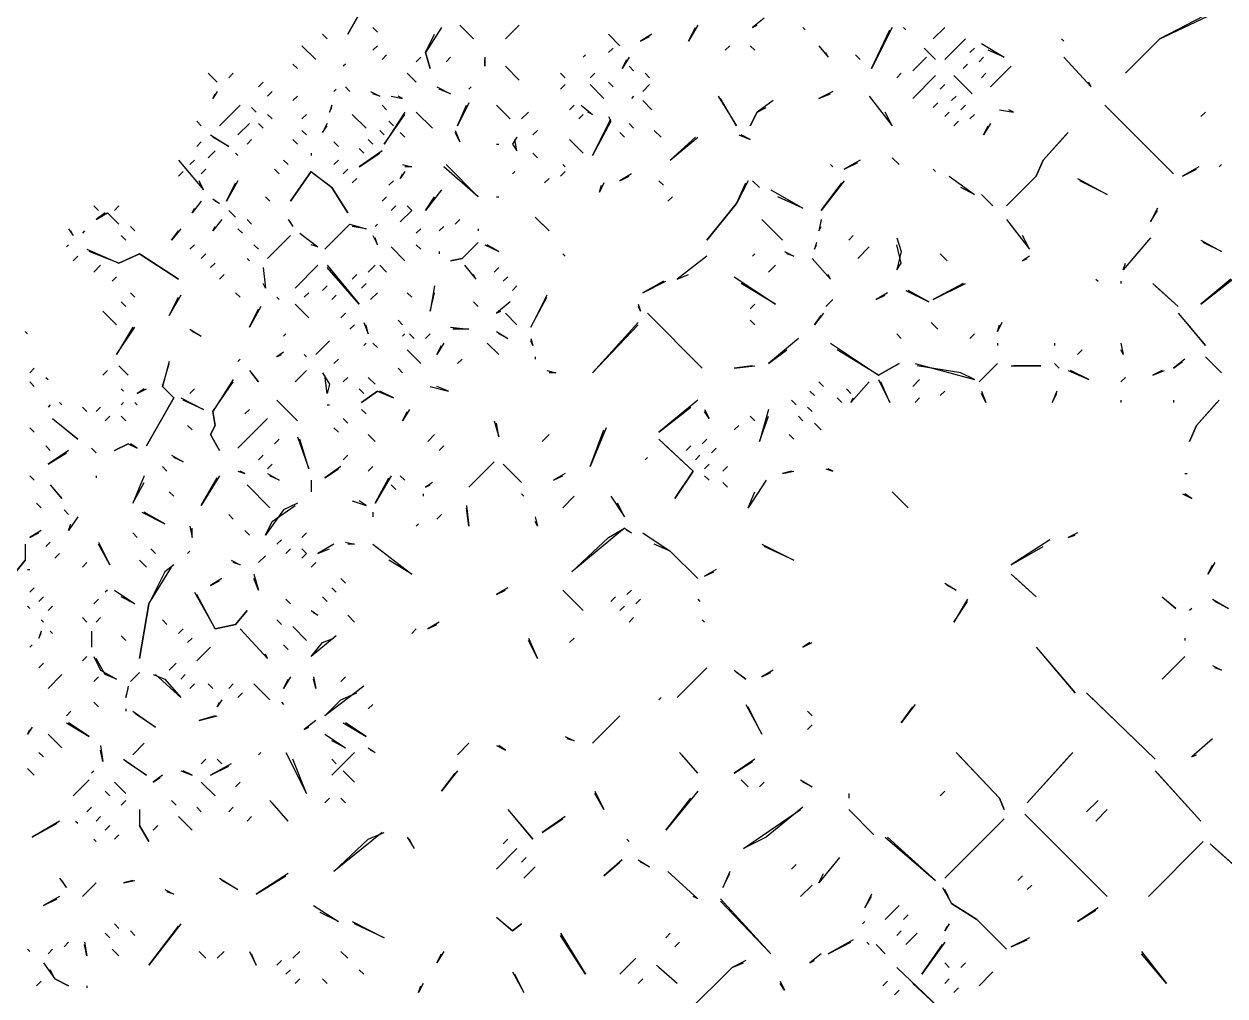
# Model space of a CAD drawing. Extents: x 1 to 2775, y -31 to 2075.
# Drawn here: x 1904.8 to 1992.2, y 757.8 to 828.6 of the extents above; entities that cross this region are included whole.
import ezdxf

# ---------------------------------------------------------------- set-up
doc = ezdxf.new("R2010")
doc.units = 0
doc.layers.add('LINEWORK', color=4, linetype='CONTINUOUS')

msp = doc.modelspace()

# ---------------------------------------------------------------- linework, layer by layer
at = {"layer": 'LINEWORK'}
for points in [[(1929.8333, 831.6667), (1929.8333, 830.5), (1928.3333, 827.8333), (1929.8333, 830.5)], [(1991.3333, 829.5), (1987.5, 827.5), (1985, 825), (1987.5, 827.5), (1991, 829.1667)], [(1958.6667, 829), (1957.8333, 828.3333), (1958.1667, 828.5)], [(1926.5, 827.8333), (1926.8333, 827.5)], [(1930.1667, 828.3333), (1930.5, 828)], [(1935.1667, 828.3333), (1934, 826.5), (1934.3333, 825.3333), (1934, 826.5), (1934.6667, 827.8333)], [(1936.5, 828.5), (1937.5, 827.5)], [(1940.8333, 828.5), (1939.8333, 827.5)], [(1947.3333, 827.8333), (1948.1667, 827)], [(1950.5, 827.8333), (1949.6667, 827.3333), (1950.3333, 827.6667)], [(1953.8333, 828.5), (1953.1667, 827.3333), (1953.6667, 828.3333)], [(1961.5, 828.3333), (1961.6667, 828.1667)], [(1968, 828.3333), (1966.5, 825.3333), (1967.8333, 828.1667)], [(1968.8333, 828.3333), (1969, 828.1667)], [(1971.8333, 828.3333), (1971, 827.5)], [(1925, 827), (1926, 826)], [(1930.5, 827), (1930.1667, 826.6667)], [(1956.1667, 827), (1955.8333, 826.6667)], [(1957.6667, 827), (1958, 826.6667)], [(1962.6667, 827), (1963.3333, 826.1667), (1963.1667, 826.5)], [(1973.3333, 827.5), (1971.8333, 826)], [(1974.5, 827.1667), (1976.1667, 826.1667), (1975, 826.6667)], [(1980.3333, 827.5), (1980.5, 827.3333)], [(1931.1667, 826.3333), (1930.8333, 826)], [(1933.6667, 826.1667), (1933.3333, 825.8333)], [(1935.8333, 826.1667), (1935.5, 825.8333)], [(1938.3333, 826.1667), (1938.3333, 825.5), (1938.3333, 826)], [(1945.6667, 826.3333), (1945.5, 826.1667)], [(1947.6667, 826.8333), (1947.3333, 826.5)], [(1948.8333, 826.1667), (1948.3333, 825.3333), (1948.6667, 826)], [(1965.3333, 826.3333), (1965.6667, 826)], [(1970.5, 826.1667), (1969.5, 825.1667)], [(1970.3333, 826.8333), (1971.1667, 826)], [(1974, 826.8333), (1973.6667, 826.5)], [(1974.6667, 826.1667), (1974.3333, 825.8333)], [(1980.5, 826.1667), (1982.5, 824), (1982.3333, 824.3333)], [(1924.3333, 825.6667), (1924.6667, 825.3333)], [(1928.1667, 825.6667), (1928, 825.5)], [(1939.8333, 825.5), (1940.8333, 824.5)], [(1948.8333, 825.5), (1949.1667, 825.1667)], [(1973.5, 825.6667), (1973.1667, 825.3333)], [(1976.6667, 825.5), (1975.1667, 824)], [(1918.1667, 825), (1918.8333, 824.3333)], [(1920, 825), (1919.6667, 824.6667)], [(1922.1667, 824.3333), (1921.8333, 824)], [(1932.6667, 825), (1933.3333, 824.3333)], [(1943.8333, 825), (1944.1667, 824.6667)], [(1946.3333, 825), (1946, 824.6667)], [(1947.3333, 824.3333), (1947.6667, 824)], [(1950, 825), (1950.3333, 824.6667)], [(1968.6667, 825), (1968.3333, 824.6667)], [(1971.1667, 824.8333), (1969.5, 823.1667)], [(1972.5, 824.8333), (1973.8333, 823.5)], [(1974.8333, 825), (1974.5, 824.6667)], [(1918.8333, 823.6667), (1918.5, 823.1667), (1918.6667, 823.5)], [(1922.8333, 823.6667), (1922.5, 823.3333)], [(1927.5, 823.8333), (1927.3333, 823.6667)], [(1928.1667, 824), (1928.5, 823.6667)], [(1930, 823.6667), (1930.6667, 823.3333), (1930.1667, 823.5)], [(1934.8333, 824), (1935.8333, 823.5), (1935, 823.8333)], [(1937.3333, 824), (1937.1667, 823.8333)], [(1944.1667, 824.1667), (1943.8333, 823.8333)], [(1946, 824.1667), (1947, 823.1667)], [(1950.3333, 824.1667), (1949.8333, 823.6667)], [(1963.6667, 823.6667), (1962.6667, 823.1667), (1963.5, 823.5)], [(1971.8333, 824.1667), (1971.5, 823.8333)], [(1920.5, 822.6667), (1919, 821.1667)], [(1921.3333, 822.5), (1921.6667, 822.1667)], [(1924.6667, 823.3333), (1924.3333, 823)], [(1927.1667, 822.6667), (1927, 822.1667), (1927.1667, 822.5)], [(1930.8333, 822.6667), (1931.1667, 822.3333)], [(1931.5, 823.3333), (1932.3333, 823.1667), (1932, 823.3333)], [(1937.1667, 822.8333), (1936.3333, 821.1667), (1937, 822.6667)], [(1939.1667, 822.6667), (1940.1667, 821.6667)], [(1944.8333, 822.6667), (1944.5, 822.3333)], [(1945.3333, 822.6667), (1946.1667, 822), (1945.8333, 822.1667)], [(1949.1667, 823.3333), (1949, 823.1667)], [(1949.8333, 823), (1950.5, 822.3333)], [(1955.3333, 823.3333), (1956.6667, 821.1667), (1955.5, 823.1667)], [(1959.3333, 823), (1958.1667, 822.1667), (1957.6667, 821.1667), (1958.1667, 822.1667), (1958.8333, 822.5)], [(1966.3333, 823.3333), (1968, 821.1667), (1967.5, 822.1667)], [(1971.3333, 822.8333), (1971, 822.5)], [(1972.6667, 823.3333), (1972.3333, 823)], [(1973.3333, 822.6667), (1973, 822.3333)], [(1983.5, 822.6667), (1988.5, 817.6667)], [(1922.5, 822), (1922.8333, 821.6667)], [(1925.3333, 822), (1925, 821.6667)], [(1928.6667, 822), (1929.6667, 821)], [(1932.5, 822.1667), (1931, 819.8333), (1932.5, 822)], [(1933.3333, 822.1667), (1934.5, 821)], [(1941.5, 822.1667), (1941, 821.6667)], [(1945.5, 822), (1945.1667, 821.6667)], [(1947.3333, 821.8333), (1947.5, 821.5), (1946.1667, 819), (1947.5, 821.6667)], [(1972.1667, 822.1667), (1971.8333, 821.8333)], [(1974, 822), (1973.6667, 821.6667)], [(1975.8333, 822.3333), (1976.8333, 822.1667), (1976.5, 822.3333)], [(1990.8333, 822.1667), (1990.5, 821.8333)], [(1917.3333, 821.5), (1917.6667, 821.1667)], [(1921.1667, 821.3333), (1920.3333, 820.5)], [(1921.8333, 821.3333), (1922.1667, 821)], [(1925, 820.8333), (1925.3333, 820.5)], [(1926.8333, 821.3333), (1926.5, 820.6667), (1926.8333, 821.1667)], [(1930.6667, 820.8333), (1931, 820.5)], [(1931.3333, 821.5), (1931.6667, 821.1667)], [(1936.1667, 820.8333), (1936.5, 820), (1936.1667, 820.6667)], [(1942.1667, 820.8333), (1941.8333, 820.5)], [(1948.8333, 821.3333), (1949.1667, 821)], [(1950.6667, 820.8333), (1951.1667, 820.3333)], [(1972.8333, 821.5), (1972.5, 821.1667)], [(1975.1667, 821.3333), (1974.6667, 820.5), (1975, 821.1667)], [(1917.6667, 820), (1917.3333, 819.6667)], [(1918.3333, 820.5), (1919.6667, 819.6667), (1918.5, 820.3333)], [(1921.3333, 820.1667), (1921, 819.8333)], [(1924.3333, 820.1667), (1924.6667, 819.8333)], [(1927.3333, 820), (1927.6667, 819.6667)], [(1929.8333, 820.1667), (1930.1667, 819.8333)], [(1932.1667, 820.6667), (1932.5, 820.3333)], [(1940.6667, 820.3333), (1940.3333, 819.8333), (1940.6667, 819.3333), (1940.5, 820.1667)], [(1944.5, 820.1667), (1945.5, 819.1667)], [(1948.1667, 820.6667), (1948.5, 820.3333)], [(1953.6667, 820.3333), (1951.8333, 818.6667), (1953.8333, 820.3333)], [(1956.8333, 820.5), (1957.6667, 820.1667), (1957, 820.5)], [(1980.8333, 820.6667), (1979, 818.6667), (1978.5, 817.5), (1976.3333, 815.3333), (1978.5, 817.5), (1979, 818.6667), (1980.6667, 820.5)], [(1918.6667, 819.3333), (1918.1667, 818.8333)], [(1920.1667, 819.1667), (1920.3333, 819)], [(1925.6667, 819.1667), (1925.6667, 819)], [(1929.1667, 819.5), (1929.5, 819.1667)], [(1930.8333, 819.3333), (1929.1667, 818.1667), (1930.6667, 819.1667)], [(1939.1667, 819.8333), (1939.3333, 819.8333)], [(1941.8333, 819.1667), (1942.1667, 818.8333)], [(1916, 818.6667), (1917.8333, 816.5), (1917.5, 817.1667)], [(1917.1667, 818.6667), (1916.8333, 818.3333)], [(1923.6667, 818.6667), (1924, 818.3333)], [(1927.6667, 818.6667), (1927.3333, 818.3333)], [(1932.3333, 818.3333), (1933, 818.1667), (1932.5, 818.1667)], [(1935.5, 818.3333), (1937.8333, 816), (1935.3333, 818.1667)], [(1944, 818.3333), (1944.1667, 818.1667)], [(1963.5, 818.3333), (1963.6667, 818.1667)], [(1965.6667, 818.6667), (1964.5, 818), (1965.5, 818.5)], [(1968, 818.8333), (1968.5, 818.3333)], [(1990.3333, 818.1667), (1989.1667, 817.5), (1990.1667, 818)], [(1992, 818.3333), (1991.8333, 818.1667)], [(1916.3333, 817.8333), (1916, 817.5)], [(1918, 818), (1917.6667, 817.6667)], [(1923, 818), (1923.3333, 817.6667)], [(1925.6667, 817.8333), (1924.1667, 815.6667), (1925.6667, 817.8333), (1927.1667, 816.6667), (1928.3333, 814.8333), (1927.1667, 816.6667), (1925.8333, 817.6667)], [(1928.3333, 818), (1928, 817.6667)], [(1929, 817.3333), (1928.6667, 817)], [(1932.5, 817.8333), (1932.1667, 817.3333), (1932.3333, 817.6667)], [(1940.5, 817.8333), (1940.3333, 817.6667)], [(1943, 817.3333), (1942.6667, 817)], [(1944.1667, 817.8333), (1943.8333, 817.5)], [(1949, 817.6667), (1948.1667, 817.1667), (1948.8333, 817.5)], [(1971, 818), (1971.1667, 817.8333)], [(1972.1667, 817.5), (1974, 816.1667), (1973, 816.6667)], [(1981.5, 817.3333), (1983.6667, 816.1667), (1981.6667, 817.1667)], [(1920.3333, 817.1667), (1919.5, 815.6667), (1920.1667, 817)], [(1931.6667, 817.1667), (1931.3333, 816.8333)], [(1935.1667, 816.5), (1934, 815), (1934.6667, 816)], [(1947, 817), (1946.6667, 816.3333), (1946.8333, 816.8333)], [(1951, 817.1667), (1951.3333, 816.8333)], [(1957.5, 817.1667), (1956.6667, 815.5), (1954.5, 812.8333), (1956.6667, 815.5), (1957.3333, 817)], [(1957.8333, 817.1667), (1958.3333, 816.6667)], [(1959.1667, 816.5), (1961.5, 815.1667), (1959.6667, 816)], [(1964.5, 817.1667), (1962.8333, 815), (1964.3333, 817)], [(1917.6667, 815.6667), (1917, 814.8333), (1917.1667, 815.1667)], [(1918.5, 815.8333), (1919, 815.5), (1918.6667, 815.6667)], [(1922.3333, 816), (1922.6667, 815.6667)], [(1931.1667, 816), (1930.8333, 815.6667)], [(1939.1667, 816), (1939.3333, 816)], [(1952, 816), (1951.6667, 815.6667)], [(1974.5, 816.1667), (1975.3333, 815.3333)], [(1909.8333, 815.3333), (1910.1667, 815)], [(1910.6667, 814.8333), (1910, 814.3333), (1910.8333, 814.8333), (1911.6667, 814), (1910.8333, 814.8333)], [(1911.6667, 815.3333), (1911.3333, 815)], [(1919.6667, 815), (1920.1667, 814.5)], [(1931.8333, 815.3333), (1931.5, 815)], [(1932.6667, 815.3333), (1933, 815), (1932.1667, 814.1667), (1933, 815)], [(1987.3333, 815.1667), (1986.8333, 814.1667), (1987.3333, 815)], [(1912.5, 813.8333), (1912.8333, 813.5)], [(1919.1667, 814.3333), (1918.5, 813.5), (1918.6667, 813.8333)], [(1921, 814.3333), (1921.3333, 814)], [(1924, 814.3333), (1924.3333, 813.8333), (1924.1667, 814.1667)], [(1928.5, 814), (1926.6667, 812.1667), (1928.5, 814), (1929.6667, 813.6667), (1928.6667, 813.8333)], [(1930.5, 814), (1930.3333, 813.8333)], [(1935.3333, 813.8333), (1935, 813.5)], [(1936.5, 814.3333), (1936.1667, 814)], [(1942, 814.5), (1943, 813.5), (1942.1667, 814.3333)], [(1958.5, 814.3333), (1960, 812.8333)], [(1962.8333, 814.3333), (1962.6667, 813.5), (1962.8333, 813.8333)], [(1976.3333, 814.3333), (1978, 812.1667), (1977.5, 813.1667)], [(1908, 813.6667), (1908.3333, 813.1667), (1908.1667, 813.5)], [(1909.1667, 813.5), (1909, 813.3333)], [(1911.8333, 813.1667), (1912.1667, 812.8333)], [(1916.1667, 813.6667), (1915.5, 812.8333), (1916, 813.5)], [(1920.3333, 813.6667), (1920.6667, 813.3333)], [(1924.1667, 813.1667), (1922.5, 811.5)], [(1924.8333, 813.3333), (1926.1667, 812.3333), (1925.6667, 812.5)], [(1930.1667, 813.1667), (1930.5, 812.5), (1930.3333, 813)], [(1933.6667, 813.6667), (1933.3333, 813.3333)], [(1937.8333, 813.6667), (1937.8333, 813.5)], [(1965.1667, 813.1667), (1964.8333, 812.8333)], [(1968.3333, 813), (1968.6667, 812), (1968.3333, 810.6667), (1968.6667, 811.1667), (1968.3333, 812.5)], [(1986.8333, 813), (1984.8333, 810.6667), (1985, 811.1667)], [(1908, 812.5), (1907.8333, 812.3333)], [(1909.3333, 812.1667), (1911.6667, 811.1667), (1913.1667, 811.8333), (1916, 810), (1913.1667, 811.8333), (1911.6667, 811.1667), (1909.5, 812)], [(1917.1667, 812.5), (1916.8333, 812.1667)], [(1921.5, 812.5), (1921.8333, 812.1667)], [(1931.5, 812.3333), (1932.5, 811.3333)], [(1933.3333, 812.5), (1933.6667, 812.1667)], [(1935, 812), (1935, 811.8333)], [(1937.8333, 812.6667), (1936.6667, 811.5), (1935.8333, 811.3333), (1936.6667, 811.5)], [(1938.3333, 812.5), (1939.3333, 812), (1938.5, 812.5)], [(1960.1667, 812), (1960.8333, 811.6667), (1960.3333, 811.8333)], [(1962.5, 812.6667), (1962.3333, 812.1667), (1962.5, 812.5)], [(1966.3333, 812.3333), (1965.5, 811.5)], [(1990.5, 812.8333), (1992, 812), (1990.6667, 812.6667)], [(1908.6667, 811.6667), (1908.3333, 811.3333)], [(1918, 811.8333), (1917.6667, 811.5)], [(1918.6667, 811.1667), (1918.3333, 810.8333)], [(1921, 811.5), (1921.1667, 811.3333)], [(1944, 811.8333), (1944.1667, 811.6667)], [(1954.5, 811.6667), (1952.3333, 810), (1953.1667, 810.3333)], [(1958, 811.8333), (1957.8333, 811.6667)], [(1962.1667, 811.5), (1963.5, 810), (1963.3333, 810.3333)], [(1971.5, 811.8333), (1972, 811.3333)], [(1978, 811.6667), (1977.5, 811.3333), (1977.8333, 811.5)], [(1910.3333, 811), (1909.8333, 810.5)], [(1919.3333, 810.3333), (1919, 810)], [(1922.1667, 810.8333), (1922.3333, 809.3333), (1922.1667, 809.6667)], [(1926.1667, 811), (1924.5, 809.3333)], [(1926.8333, 811), (1929.1667, 808.1667), (1926.8333, 810.8333)], [(1929, 810.3333), (1928.6667, 810)], [(1930.3333, 811), (1929.8333, 810.5)], [(1930.6667, 811), (1931.1667, 810.5)], [(1936.8333, 811), (1937.6667, 810), (1937.5, 810.3333)], [(1939.3333, 810.8333), (1939, 810.5)], [(1959.5, 811), (1959, 810.5)], [(1911.5, 810.1667), (1911.1667, 809.8333)], [(1926.8333, 809.5), (1926.5, 809.1667)], [(1929.6667, 809.6667), (1929.3333, 809.3333)], [(1934.6667, 809.5), (1934.3333, 807.6667), (1934.6667, 809)], [(1940, 810.1667), (1939.6667, 809.8333)], [(1940.6667, 809.5), (1940.3333, 809.1667)], [(1951.3333, 809.8333), (1949.8333, 809), (1951.5, 809.8333)], [(1956.5, 810.1667), (1959.5, 808.1667), (1957, 809.6667)], [(1973.1667, 809.6667), (1971, 808.5), (1973.3333, 809.6667)], [(1982.8333, 810), (1983, 809.8333)], [(1984.6667, 809.8333), (1984.6667, 809.6667)], [(1987, 809.6667), (1988.8333, 808), (1987.1667, 809.5)], [(1992.6667, 810), (1990.5, 808.1667), (1992.8333, 810)], [(1912.5, 809), (1912.8333, 808.6667)], [(1916.1667, 808.8333), (1915.3333, 807.3333), (1916, 808.6667)], [(1920.1667, 809), (1920.5, 808.6667)], [(1923.1667, 808.6667), (1923.3333, 808.5)], [(1925.5, 809), (1925.1667, 808.6667)], [(1927.5, 808.8333), (1927.1667, 808.5)], [(1930.5, 809), (1930, 808.5)], [(1932.6667, 809), (1933, 808.6667)], [(1942.8333, 808.8333), (1941.6667, 806.5), (1942.8333, 808.6667)], [(1963.6667, 808.5), (1963.1667, 808)], [(1967.6667, 809), (1966.8333, 808.5), (1967.5, 808.8333)], [(1969, 809.1667), (1970.6667, 808.3333), (1969.1667, 809.1667)], [(1910.5, 807.6667), (1911.5, 806.6667)], [(1911.8333, 808.3333), (1912.1667, 808)], [(1922, 808), (1921.1667, 806.5), (1921.8333, 807.8333)], [(1924.5, 808.1667), (1925.5, 807.1667)], [(1937.5, 808.3333), (1937.8333, 808)], [(1940.1667, 808.3333), (1939.1667, 807.5), (1939.5, 807.6667)], [(1949.5, 808.1667), (1949.6667, 807.6667), (1949.5, 808)], [(1958, 808.1667), (1957.6667, 807.8333)], [(1928.1667, 807.5), (1927.8333, 807.1667)], [(1929.5, 806.8333), (1929.8333, 806), (1929.6667, 806.6667)], [(1932, 807), (1932.3333, 806.6667)], [(1939.8333, 807.5), (1940.6667, 806.6667)], [(1949.5, 806.8333), (1946.1667, 803.1667), (1949.5, 806.6667)], [(1950.1667, 807.5), (1954.1667, 803.5)], [(1957.6667, 807), (1958, 806.6667)], [(1963, 807.5), (1962.3333, 806.6667), (1962.8333, 807.3333)], [(1970.8333, 806.8333), (1971.3333, 806.3333)], [(1976, 806.8333), (1975.6667, 806.1667), (1975.8333, 806.6667)], [(1988.8333, 807.5), (1990.8333, 805.1667), (1989, 807.3333)], [(1904.8333, 806.1667), (1905, 806)], [(1912.6667, 806.5), (1911.5, 804.5), (1912.8333, 806.5)], [(1916.8333, 806.3333), (1917.6667, 805.8333), (1917, 806.1667)], [(1923.8333, 806), (1923.6667, 805.8333)], [(1928.8333, 806.6667), (1928.5, 806.3333)], [(1932.5, 806), (1932.3333, 805.8333)], [(1932.8333, 806), (1933.1667, 805.6667)], [(1934.3333, 806), (1934, 805.6667)], [(1935.8333, 806.5), (1937.1667, 806.3333), (1936, 806.3333)], [(1939.1667, 806.1667), (1940, 805.6667), (1939.3333, 806)], [(1968.3333, 806), (1968.6667, 805.6667)], [(1974, 806), (1973.6667, 805.6667)], [(1927, 805.5), (1926, 804.5)], [(1929.6667, 805.3333), (1929.5, 805.1667)], [(1930.1667, 805.3333), (1930.5, 805)], [(1935.3333, 805.3333), (1934.8333, 804.5), (1935.1667, 805.1667)], [(1938.5, 805.3333), (1939.3333, 804.5)], [(1941.6667, 805.6667), (1941.8333, 805.1667), (1941.6667, 805.5)], [(1961.1667, 805.6667), (1959, 803.8333), (1960.3333, 804.8333)], [(1963.5, 805.3333), (1967, 803), (1968.5, 803.8333), (1967, 803), (1964, 804.8333)], [(1975.6667, 805.3333), (1975.6667, 805.1667)], [(1979.8333, 805.3333), (1979.8333, 805.1667)], [(1984.6667, 805.3333), (1984.8333, 804.5), (1984.6667, 804.8333)], [(1920.5, 804.1667), (1920.3333, 804)], [(1923.6667, 804.6667), (1923.1667, 804.3333), (1923.5, 804.5)], [(1925.1667, 804.5), (1925.3333, 804.3333)], [(1927.6667, 804.1667), (1927.3333, 803.8333)], [(1932.6667, 804.8333), (1933.6667, 803.8333)], [(1936.6667, 804.1667), (1936.3333, 803.8333)], [(1942, 804.3333), (1942, 804.1667)], [(1981.8333, 804.8333), (1981.5, 804.5)], [(1989.3333, 804.1667), (1988.5, 803.5), (1989.1667, 804)], [(1990.8333, 804.3333), (1992, 803.1667)], [(1905.5, 803.5), (1905.1667, 803.1667)], [(1910.8333, 803.3333), (1910.5, 803)], [(1911.6667, 803.6667), (1912.3333, 803)], [(1915.3333, 804), (1914.8333, 802.1667), (1915.6667, 801.3333), (1913.6667, 797.8333), (1915.6667, 801.3333), (1914.8333, 802.1667), (1915.3333, 803.8333)], [(1921.1667, 803.3333), (1921.8333, 802.5), (1921.3333, 803.1667)], [(1925.3333, 803.3333), (1924.5, 802.5)], [(1932, 803.5), (1932.3333, 803.1667)], [(1942.8333, 803.3333), (1943.5, 803.1667), (1943, 803.1667)], [(1957.8333, 803.6667), (1956.5, 803.5), (1958, 803.6667)], [(1969.6667, 803.8333), (1974, 802.6667), (1973, 803.1667), (1969.8333, 803.6667)], [(1975.6667, 803.8333), (1974.3333, 802.5)], [(1976.6667, 803.6667), (1978.8333, 803.6667), (1976.8333, 803.6667)], [(1979.8333, 803.8333), (1980.1667, 803.5)], [(1980.8333, 803.3333), (1982.3333, 802.6667), (1981, 803.3333)], [(1987.6667, 803.3333), (1987, 803), (1987.8333, 803.3333)], [(1905.1667, 802.5), (1905.5, 802.1667)], [(1906.3333, 802.8333), (1906.5, 802.6667)], [(1920, 802.6667), (1918.5, 800.3333), (1918.6667, 799.3333), (1918.3333, 798.6667), (1919, 797.5), (1918.3333, 798.6667), (1918.6667, 799.3333), (1918.5, 800.3333), (1920, 802.5)], [(1926.5, 803.1667), (1927, 802.3333), (1926.8333, 801.6667), (1926.6667, 803)], [(1928.3333, 802.8333), (1928, 802.5)], [(1929.8333, 802.8333), (1930.3333, 802.3333)], [(1962.6667, 802.5), (1963, 802.1667)], [(1966.3333, 802.5), (1965, 801), (1965.1667, 801.3333)], [(1967, 802.6667), (1967.8333, 801), (1967.1667, 802.5)], [(1970, 802.6667), (1969.5, 802.1667)], [(1985, 802.8333), (1984.6667, 802.5)], [(1911.8333, 802), (1912, 801.8333)], [(1913.5, 802), (1913, 801.6667), (1913.6667, 802)], [(1917.1667, 802), (1916.8333, 801.6667)], [(1929.1667, 802), (1929.5, 801.6667)], [(1930.5, 801.8333), (1929.3333, 801), (1930.5, 801.8333), (1931.6667, 801.3333), (1930.6667, 801.8333)], [(1934.3333, 802.1667), (1935.6667, 801.8333), (1934.8333, 802.1667)], [(1962, 801.8333), (1962.3333, 801.5)], [(1964.6667, 802), (1965, 801.6667)], [(1971.8333, 801.8333), (1971.5, 801.5)], [(1974.5, 801.8333), (1974.8333, 801), (1974.5, 801.6667)], [(1980, 801.8333), (1979.6667, 801), (1980, 801.6667)], [(1906.6667, 800.8333), (1906.5, 800.6667)], [(1907.3333, 801), (1907.5, 800.8333)], [(1909, 800.6667), (1909.3333, 800.3333)], [(1910.3333, 800.6667), (1910, 800.3333)], [(1912, 801), (1911.8333, 800.8333)], [(1912.8333, 801), (1913, 800.8333)], [(1916.1667, 801.3333), (1917.8333, 800.5), (1916.3333, 801.1667)], [(1923.1667, 801.1667), (1924.6667, 799.6667)], [(1926.8333, 800.8333), (1927, 800.8333)], [(1953.8333, 801.1667), (1951, 798.8333), (1953.3333, 800.6667)], [(1960.6667, 801.1667), (1961, 800.8333)], [(1961.8333, 800.6667), (1962.1667, 800.3333)], [(1964, 801.3333), (1964.3333, 801)], [(1970, 801.3333), (1969.6667, 801)], [(1984.6667, 801.1667), (1984.6667, 801)], [(1988.5, 801.1667), (1988.5, 801)], [(1991.8333, 801.1667), (1990.1667, 799.3333), (1989.6667, 798.1667), (1990.1667, 799.3333), (1991.6667, 801)], [(1906.8333, 799.8333), (1908.6667, 798.3333), (1907, 799.6667)], [(1911, 800), (1910.6667, 799.6667)], [(1911.8333, 800), (1912.1667, 799.6667)], [(1922.5, 799.8333), (1920.3333, 797.6667)], [(1921.1667, 800.5), (1920.8333, 800.1667)], [(1928, 799.8333), (1928.3333, 799.5)], [(1929.3333, 800.5), (1929.6667, 800.1667)], [(1932.8333, 800.5), (1932.3333, 799.6667), (1932.6667, 800.3333)], [(1954.3333, 800.5), (1954.6667, 799.8333), (1954.3333, 800.3333)], [(1957.6667, 800), (1958, 799.6667)], [(1959, 800.5), (1958.3333, 798.1667), (1959, 800)], [(1961.1667, 800), (1961.5, 799.6667)], [(1905.1667, 799.1667), (1905.5, 798.8333)], [(1916.6667, 799.3333), (1917, 799)], [(1927.3333, 799.1667), (1927.6667, 798.8333)], [(1939, 799.6667), (1939.3333, 798.5), (1939.1667, 799.5)], [(1947.1667, 799.1667), (1946, 796.3333), (1947, 799)], [(1956.8333, 799.3333), (1956.5, 799)], [(1962.3333, 799.5), (1962.8333, 799)], [(1912.3333, 798), (1911.3333, 797.5), (1912.3333, 798), (1913, 797.6667), (1912.5, 798)], [(1923.3333, 798.3333), (1923, 798)], [(1924.6667, 798.5), (1925.5, 796.1667), (1924.8333, 798.3333)], [(1929.8333, 798.6667), (1930.3333, 798.1667)], [(1934.6667, 798.6667), (1934.1667, 798.1667)], [(1943, 798.6667), (1942.5, 798.1667)], [(1951, 798.3333), (1953.5, 796), (1952.1667, 794), (1953.5, 796), (1951.5, 797.8333)], [(1954.5, 798.3333), (1954.1667, 798)], [(1960.5, 798.6667), (1960.8333, 798.3333)], [(1906.3333, 797.8333), (1906.6667, 797.5)], [(1908, 797.5), (1906.5, 796.5), (1907.8333, 797.3333)], [(1909.6667, 797.6667), (1910, 797.3333)], [(1915.5, 797.1667), (1916.3333, 796.6667), (1915.6667, 797)], [(1922.1667, 797.1667), (1921.8333, 796.8333)], [(1928.3333, 797.1667), (1928, 796.8333)], [(1935.3333, 797.8333), (1935, 797.5)], [(1953.3333, 797.8333), (1953, 797.5)], [(1954, 797.1667), (1953.6667, 796.8333)], [(1955.1667, 797.6667), (1954.8333, 797.3333)], [(1914.8333, 796.3333), (1915.1667, 796)], [(1922.8333, 796.5), (1922.5, 796.1667)], [(1927.8333, 796.3333), (1926.6667, 795.5), (1927.6667, 796.1667)], [(1930.1667, 796.3333), (1929.8333, 796)], [(1939, 796.6667), (1937.1667, 794.8333)], [(1939.6667, 796.5), (1941, 795.1667)], [(1950.1667, 797), (1950, 796.8333)], [(1954.6667, 796.5), (1954.3333, 796.1667)], [(1956, 796.3333), (1955.6667, 796)], [(1905.1667, 795.6667), (1905.5, 795.3333)], [(1910, 795.6667), (1910, 795.5)], [(1913.5, 795.6667), (1912.6667, 793.6667), (1913.5, 795.1667)], [(1919, 795.6667), (1917.6667, 793.5), (1918.8333, 795.5)], [(1920.3333, 796), (1920.8333, 795.8333), (1920.5, 796)], [(1922.5, 795.8333), (1923.3333, 795.3333), (1922.6667, 795.6667)], [(1931.5, 795.6667), (1930.3333, 793.6667), (1931.3333, 795.5)], [(1932.1667, 795.6667), (1932.5, 795.3333)], [(1944.1667, 795.8333), (1943.3333, 795.3333), (1944, 795.6667)], [(1954.3333, 795.6667), (1954.6667, 795.3333)], [(1960.6667, 796), (1960, 795.8333), (1960.8333, 796)], [(1963.1667, 796.1667), (1963.6667, 796), (1963.3333, 796.1667)], [(1989.3333, 795.8333), (1989.5, 795.8333)], [(1906.6667, 795), (1907.5, 794), (1906.8333, 794.8333)], [(1915.3333, 794.5), (1915.6667, 794.1667)], [(1921, 795), (1922.6667, 793.3333)], [(1925.6667, 795.3333), (1925.6667, 794.5)], [(1931.5, 795), (1931.8333, 794.6667)], [(1934.5, 795.1667), (1934, 794.8333), (1934.3333, 795)], [(1955.6667, 795.1667), (1956, 794.8333)], [(1958.8333, 795.3333), (1957.5, 793.3333), (1958, 794.5)], [(1968, 794.5), (1969.1667, 793.3333)], [(1905.6667, 793.6667), (1906, 793.3333)], [(1924.6667, 793.6667), (1923.6667, 793.1667), (1922.3333, 791.3333), (1922.8333, 792.3333), (1924.5, 793.5)], [(1928.6667, 793.8333), (1929.6667, 793.5), (1929.1667, 793.8333)], [(1933.8333, 794.3333), (1933.8333, 794.1667)], [(1941, 794.3333), (1941.1667, 794.1667)], [(1944.8333, 794.1667), (1944, 793.3333)], [(1947.5, 794.1667), (1948.5, 792.6667), (1948, 793.6667)], [(1989.1667, 794.3333), (1989.8333, 794), (1989.3333, 794.3333)], [(1907.6667, 793.1667), (1908, 792.8333)], [(1913.3333, 793), (1915, 792.1667), (1913.5, 793)], [(1919.6667, 792.8333), (1920, 792.5)], [(1930.1667, 793), (1930.1667, 792.6667)], [(1935.1667, 792.8333), (1934.8333, 792.5)], [(1937, 793.5), (1937.1667, 792), (1937, 793.3333)], [(1908.6667, 792.6667), (1908, 791.6667), (1908.1667, 792.1667)], [(1916.8333, 792), (1917, 791.1667), (1917, 791.8333)], [(1933.5, 792.1667), (1933.3333, 792)], [(1942, 792.6667), (1942.1667, 792), (1942, 792.3333)], [(1906, 791.6667), (1905.1667, 791.1667), (1905.8333, 791.5)], [(1912.6667, 791.5), (1913, 791.1667)], [(1920.8333, 791.6667), (1921.1667, 791.3333)], [(1923.5, 791), (1923.1667, 790.6667)], [(1925.3333, 791.5), (1925, 791.1667)], [(1948.5, 791.8333), (1944.6667, 788.6667), (1947.3333, 791.1667), (1948.5, 791.8333), (1949, 791.5), (1948.6667, 791.6667)], [(1949.8333, 791.5), (1951.8333, 790.1667), (1953.8333, 788.1667), (1951.8333, 790.1667), (1950.6667, 790.6667)], [(1979.5, 791), (1976.6667, 789.1667), (1979, 790.5)], [(1981.5, 791.5), (1980.8333, 791.1667), (1981.3333, 791.3333)], [(1904.8333, 790.6667), (1904.8333, 789.5), (1903.5, 787.8333), (1904.8333, 789.5)], [(1906.6667, 790.8333), (1906.3333, 790.5)], [(1910.1667, 790.8333), (1911, 789.1667), (1910.1667, 790.6667)], [(1914, 790.3333), (1914.3333, 790)], [(1916.8333, 790.1667), (1916.6667, 790)], [(1924.1667, 790.3333), (1923.8333, 790)], [(1925, 790.3333), (1925.3333, 790), (1925, 789.6667), (1925.3333, 790)], [(1927.3333, 790.6667), (1926.1667, 790), (1927, 790.3333)], [(1928.1667, 790.8333), (1928.8333, 790.6667), (1928.3333, 790.6667)], [(1930.1667, 790.6667), (1933, 788.5), (1931.3333, 789.5)], [(1958.5, 790.6667), (1960.8333, 789.5), (1958.6667, 790.5)], [(1907.3333, 790), (1907, 789.6667)], [(1909.3333, 789.3333), (1909, 789)], [(1913.1667, 789.5), (1913.6667, 789)], [(1919.8333, 789.5), (1920.5, 789.1667), (1920, 789.3333)], [(1922.3333, 789.8333), (1921.8333, 789.3333)], [(1926, 789.3333), (1925.6667, 789)], [(1991.5, 789.3333), (1991, 788.5), (1991.3333, 789.1667)], [(1905, 788.8333), (1905.1667, 788.8333)], [(1915.6667, 789.1667), (1915, 788.6667), (1913.8333, 786.3333), (1913.1667, 782.3333), (1913.8333, 786.3333), (1915.5, 789)], [(1921.5, 788.5), (1921.8333, 787.3333), (1921.5, 788.1667)], [(1955.1667, 788.8333), (1954.3333, 788.3333), (1955, 788.6667)], [(1976.6667, 788.5), (1978.5, 786.8333), (1976.8333, 788.3333)], [(1905.5, 787.5), (1905.1667, 787.1667)], [(1919.1667, 788.1667), (1918.3333, 787.6667), (1919, 788)], [(1927.1667, 787.5), (1927.5, 787.1667)], [(1927.8333, 788.1667), (1928.1667, 787.8333)], [(1940, 787.5), (1939.1667, 787), (1939.8333, 787.3333)], [(1971.8333, 787.8333), (1972.6667, 787.3333), (1972, 787.6667)], [(1906.1667, 786.8333), (1905.8333, 786.5)], [(1910.1667, 786.6667), (1909.8333, 786.3333)], [(1910.8333, 787.3333), (1910.6667, 787.1667)], [(1911.3333, 787.3333), (1912.8333, 786.3333), (1911.8333, 786.8333)], [(1917.1667, 787.1667), (1918.6667, 784.5), (1920.1667, 784.8333), (1921, 785.8333), (1920.1667, 784.8333), (1918.6667, 784.5), (1917.3333, 787)], [(1923.8333, 786.6667), (1924.1667, 786.3333)], [(1926.5, 786.8333), (1926.8333, 786.5)], [(1944, 787.3333), (1945.5, 785.8333)], [(1947.8333, 786.8333), (1947.5, 786.5)], [(1949, 787.3333), (1948.6667, 787)], [(1949.6667, 786.6667), (1949.3333, 786.3333)], [(1953.8333, 786.6667), (1954, 786.5)], [(1973.5, 786.6667), (1972.5, 785), (1973.5, 786.5)], [(1987.6667, 786.8333), (1988.6667, 786), (1987.8333, 786.6667)], [(1991.3333, 786.6667), (1992.5, 786), (1991.5, 786.5)], [(1905, 786.1667), (1905.1667, 786)], [(1906.8333, 786.1667), (1906.5, 785.8333)], [(1925.6667, 785.8333), (1926.1667, 785.5), (1925.8333, 785.6667)], [(1948.5, 786.1667), (1948.1667, 785.8333)], [(1989.8333, 786), (1989.6667, 785.8333)], [(1906, 785.1667), (1906.1667, 785)], [(1909, 785.3333), (1909.3333, 785)], [(1910.3333, 785.3333), (1910, 785)], [(1914.8333, 785.1667), (1915.1667, 784.8333)], [(1923.1667, 785.1667), (1923.5, 784.8333)], [(1928.3333, 785.5), (1928.8333, 785)], [(1935, 785), (1934.1667, 784.5), (1934.8333, 784.8333)], [(1949.1667, 785.3333), (1948.8333, 785)], [(1954.1667, 785.1667), (1954.3333, 785)], [(1906, 784.3333), (1905.8333, 783.8333), (1906, 784.1667)], [(1906.6667, 784.3333), (1906.8333, 784.1667)], [(1909.6667, 784.3333), (1909.6667, 783.1667)], [(1911.8333, 784), (1912.1667, 783.6667)], [(1916.3333, 784.5), (1916, 784.1667)], [(1920.5, 784.5), (1922.5, 782.3333), (1922.3333, 782.6667)], [(1924.3333, 784.6667), (1925.3333, 783.6667)], [(1927.5, 784), (1925.6667, 782.5), (1926.5, 783.5), (1927.3333, 783.8333)], [(1933.3333, 784.5), (1933, 784.1667)], [(1905.3333, 783.3333), (1905.1667, 783.1667)], [(1917, 783.8333), (1916.6667, 783.5)], [(1918.3333, 783.1667), (1917.3333, 782.1667)], [(1923.6667, 783.3333), (1924, 783)], [(1941.5, 783.8333), (1942.1667, 782.3333), (1941.5, 783.6667)], [(1944.8333, 783.8333), (1944.5, 783.5)], [(1962, 783.5), (1961.5, 783.1667), (1962.1667, 783.5)], [(1978.5, 783.1667), (1981.3333, 779.8333), (1978.6667, 783)], [(1989.3333, 783.8333), (1989.3333, 783.6667)], [(1909.3333, 782.5), (1909, 782.1667)], [(1909.8333, 782.5), (1910.3333, 781.5), (1911.5, 780.8333), (1910.6667, 781.1667), (1910, 782.3333)], [(1989.3333, 782.5), (1987.6667, 780.8333)], [(1906.1667, 782), (1905.8333, 781.6667)], [(1915.8333, 782), (1915.3333, 781.5)], [(1954.5, 781.6667), (1952.3333, 779.5)], [(1956.5, 781.5), (1957.3333, 780.8333), (1956.6667, 781.3333)], [(1959.3333, 781.5), (1958.5, 781), (1959.1667, 781.3333)], [(1991.3333, 781.8333), (1992, 781.5), (1991.5, 781.6667)], [(1907.5, 781.1667), (1906.5, 780.1667)], [(1910.1667, 781), (1909.8333, 780.6667)], [(1913.1667, 781.3333), (1912.5, 780.6667)], [(1914.1667, 781.1667), (1915, 780.8333), (1916.1667, 779.5), (1914.3333, 781.1667)], [(1916.5, 781.1667), (1916.1667, 780.8333)], [(1917.1667, 780.5), (1916.8333, 780.1667)], [(1918.1667, 780.5), (1918.5, 780.1667)], [(1920, 780.5), (1919.6667, 780.1667)], [(1921.5, 780.5), (1922.6667, 779.3333)], [(1924.1667, 781), (1923.6667, 780.1667), (1924, 780.8333)], [(1925.8333, 781), (1926, 780.1667), (1925.8333, 780.8333)], [(1928.1667, 781), (1927.8333, 780.6667)], [(1912.3333, 780.3333), (1912.1667, 779.5), (1912.3333, 780.1667)], [(1920.6667, 779.8333), (1920.3333, 779.5)], [(1929.5, 780.3333), (1926.6667, 778.1667), (1927.8333, 779.3333), (1929, 779.8333)], [(1982.1667, 779.8333), (1987.1667, 775), (1982.3333, 779.6667)], [(1909.8333, 779.1667), (1910.1667, 778.8333)], [(1919.1667, 779.3333), (1918.8333, 778.8333), (1919, 779.1667)], [(1923.5, 779.1667), (1923.6667, 779)], [(1930.1667, 779), (1929.8333, 778.6667)], [(1951.1667, 779.5), (1951, 779.3333)], [(1957.3333, 779), (1958.5, 776.8333), (1957.5, 778.8333)], [(1969.6667, 779), (1968.6667, 777.6667), (1969.5, 778.8333)], [(1908.1667, 778.5), (1907.8333, 778.1667)], [(1912.1667, 778.6667), (1912.1667, 778.5)], [(1912.6667, 778.5), (1914.3333, 777.3333), (1912.8333, 778.3333)], [(1918.6667, 778.1667), (1917.5, 777.8333), (1918.8333, 778.1667)], [(1948.1667, 778.1667), (1946.1667, 776.1667)], [(1961.8333, 778.5), (1962.1667, 778.1667)], [(1905.3333, 777.3333), (1905, 776.8333), (1905.1667, 777.1667)], [(1907.8333, 777.6667), (1909.5, 776.6667), (1908, 777.6667)], [(1926, 777.8333), (1925.1667, 777.1667), (1925.5, 777.3333)], [(1928, 777.6667), (1929.6667, 776.6667), (1928.1667, 777.6667)], [(1962.1667, 777.5), (1961.8333, 777.1667)], [(1906.5, 776.8333), (1907.5, 775.8333)], [(1913.5, 776.1667), (1912.6667, 775.3333)], [(1926.6667, 776.8333), (1928.1667, 775.8333), (1927.1667, 776.3333)], [(1937.1667, 776.1667), (1936.3333, 775.3333)], [(1944.1667, 776.6667), (1944.8333, 776.3333), (1944.3333, 776.5)], [(1991.3333, 776.5), (1989.8333, 775.1667), (1990.1667, 775.3333)], [(1905.8333, 775.5), (1906.1667, 775.1667)], [(1910.3333, 776), (1910.5, 774.8333), (1910.3333, 775.6667)], [(1922, 775.5), (1921.8333, 775.3333)], [(1923.8333, 775.5), (1925.3333, 772.5), (1924.3333, 775)], [(1928.8333, 775.5), (1927.1667, 773.8333)], [(1929.8333, 775.8333), (1930.3333, 775.5), (1930, 775.6667)], [(1939.1667, 776), (1939.8333, 775.6667), (1939.3333, 776)], [(1952.5, 775.5), (1953.8333, 774), (1952.6667, 775.3333)], [(1972.6667, 775.5), (1975.8333, 772.1667), (1976.1667, 771.3333), (1975.8333, 772.1667), (1972.8333, 775.3333)], [(1981.1667, 775.5), (1977.8333, 771.8333), (1981, 775.3333)], [(1912, 775), (1913.6667, 773.8333), (1912.1667, 774.8333)], [(1918, 775), (1917.6667, 774.6667)], [(1919.8333, 774.6667), (1918.3333, 773.8333), (1919.6667, 774.5)], [(1918.8333, 775), (1919.1667, 774.6667)], [(1927.1667, 775), (1927.5, 774.6667)], [(1958, 775), (1956.5, 774), (1957.8333, 774.8333)], [(1905, 774.3333), (1905.5, 773.8333)], [(1909.5, 773.5), (1908.3333, 772.3333)], [(1909.8333, 774.1667), (1909.6667, 774)], [(1914.8333, 773.8333), (1914.1667, 773.3333), (1914.6667, 773.6667)], [(1916.1667, 774.1667), (1917, 773.8333), (1916.3333, 774.1667)], [(1928, 774.1667), (1928.8333, 773.3333)], [(1936.3333, 774.1667), (1935.1667, 772.6667), (1936.1667, 774)], [(1957, 773.5), (1957.5, 773)], [(1961.3333, 773.5), (1962.1667, 773), (1961.5, 773.3333)], [(1987.1667, 774.1667), (1990.5, 770.5), (1987.3333, 774)], [(1910.6667, 772.6667), (1911, 772.3333)], [(1911.3333, 773.3333), (1912.1667, 772.5)], [(1917.6667, 773.3333), (1918.6667, 772.3333)], [(1920.5, 773.3333), (1920.1667, 773)], [(1946.3333, 772.6667), (1947, 771.3333), (1946.3333, 772.5)], [(1953.8333, 772.6667), (1951.5, 769.8333), (1953.3333, 772.1667)], [(1958.6667, 773.3333), (1958.3333, 773)], [(1971.8333, 772.6667), (1971.5, 772.3333)], [(1912.1667, 772), (1911.8333, 771.6667)], [(1915.5, 772), (1915.8333, 771.6667)], [(1922.6667, 772), (1924, 770.5), (1922.8333, 771.8333)], [(1927, 772.1667), (1926.6667, 771.8333)], [(1927.8333, 772.1667), (1928.1667, 771.8333)], [(1964.8333, 772.5), (1964.8333, 772.1667)], [(1983, 772), (1982.1667, 771.1667)], [(1909.6667, 771.5), (1909.3333, 771.1667)], [(1913.1667, 771.3333), (1913.1667, 770.1667), (1913.8333, 769), (1913.1667, 770.1667)], [(1917.3333, 771.5), (1917.6667, 771.1667)], [(1920, 771.5), (1919.6667, 771.1667)], [(1940, 771.3333), (1941.8333, 769.1667), (1940.1667, 771.1667)], [(1961.5, 771.5), (1958.8333, 769.3333), (1957.1667, 768.5), (1961.3333, 771.3333)], [(1964.8333, 771.3333), (1966.6667, 769.5)], [(1977.6667, 771), (1983.6667, 765)], [(1983.6667, 771.3333), (1982.8333, 770.5)], [(1907.3333, 770.5), (1905.3333, 769.3333), (1907.1667, 770.3333)], [(1908.5, 770.5), (1908.6667, 770.3333)], [(1910.3333, 770.8333), (1910, 770.5)], [(1911, 770.1667), (1910.6667, 769.8333)], [(1914.5, 770.1667), (1914.1667, 769.8333)], [(1916, 770.8333), (1917, 769.8333)], [(1921.3333, 770.8333), (1921, 770.5)], [(1944.1667, 770.8333), (1942.5, 769.6667), (1944, 770.6667)], [(1976.1667, 770.6667), (1971.8333, 766.3333)], [(1909.8333, 769.1667), (1910, 769)], [(1911.6667, 769.5), (1911.3333, 769.1667)], [(1930.8333, 769.6667), (1927.3333, 766.8333), (1929.8333, 769.1667), (1931, 769.6667)], [(1932.6667, 769.3333), (1933.1667, 768.5), (1932.8333, 769.1667)], [(1940, 769.1667), (1939.6667, 768.8333)], [(1948.6667, 769.1667), (1948.8333, 769)], [(1967.5, 769.3333), (1971.1667, 766.1667), (1967.6667, 769.3333)], [(1940.6667, 768.5), (1939.1667, 767)], [(1990.6667, 769), (1986.6667, 765)], [(1991.1667, 768.8333), (1994.1667, 766.1667), (1991.3333, 768.6667)], [(1941.3333, 767.8333), (1941, 767.5)], [(1948.3333, 767.6667), (1947, 766.5), (1948.1667, 767.5)], [(1949.5, 767.6667), (1950.3333, 767.1667), (1949.6667, 767.5)], [(1964.1667, 767.8333), (1962.6667, 766), (1963, 766.6667)], [(1924, 766.6667), (1921.6667, 765.1667), (1923.8333, 766.5)], [(1942, 767.1667), (1941.1667, 766.3333)], [(1951.6667, 766.8333), (1953.8333, 764.8333), (1953.5, 765)], [(1956.1667, 766.8333), (1955.6667, 765.6667), (1956.1667, 766.6667)], [(1961, 767.3333), (1960.6667, 767)], [(1977.5, 766.5), (1977.1667, 766.1667)], [(1907.3333, 766.3333), (1907.8333, 765.6667), (1907.5, 766.1667)], [(1910, 766), (1909, 765)], [(1912.6667, 766.1667), (1912, 766), (1912.8333, 766.1667)], [(1919, 766.3333), (1920.3333, 765.5), (1919.1667, 766.1667)], [(1962.1667, 765.8333), (1961.3333, 765)], [(1971.6667, 765.6667), (1972.3333, 764.5), (1974.1667, 763.3333), (1976.3333, 761.1667), (1974.1667, 763.3333), (1972.3333, 764.5), (1971.8333, 765.5)], [(1978.1667, 765.8333), (1977.8333, 765.5)], [(1907.3333, 765), (1906.1667, 764.3333), (1907.1667, 764.8333)], [(1915, 765.5), (1915.6667, 765.1667), (1915.1667, 765.3333)], [(1955.5, 764.8333), (1959.1667, 760.8333), (1955.5, 764.6667)], [(1966.5, 765.1667), (1966, 764.1667), (1966.5, 765)], [(1925.8333, 764.3333), (1927.6667, 763.1667), (1926.3333, 763.8333)], [(1968.5, 764.3333), (1967.5, 763.3333)], [(1983, 764.1667), (1981.5, 763.1667), (1982.8333, 764)], [(1911.3333, 763), (1911.6667, 762.6667)], [(1916.1667, 763), (1913.8333, 760), (1916, 762.8333)], [(1928.6667, 763.1667), (1931, 762), (1928.8333, 763)], [(1939.1667, 763.5), (1940.3333, 762.5), (1941, 763), (1940.3333, 762.5), (1939.3333, 763.3333)], [(1966, 763.1667), (1965.8333, 763)], [(1969.1667, 763.6667), (1968.8333, 763.3333)], [(1972.1667, 763), (1971.8333, 762.5), (1972, 762.8333)], [(1910.6667, 762.3333), (1911, 762)], [(1912.5, 762.5), (1912.8333, 762.1667)], [(1943.8333, 762.3333), (1945.6667, 759.3333), (1943.8333, 762.1667)], [(1951.8333, 762.3333), (1951.5, 762)], [(1968.6667, 762.5), (1968.3333, 762.1667)], [(1969.8333, 762.3333), (1969, 761.5)], [(1908, 761.6667), (1907.6667, 761.3333)], [(1909.1667, 761.6667), (1909.3333, 760.6667), (1909.1667, 761.5)], [(1952.5, 761.6667), (1952.1667, 761.3333)], [(1965.1667, 761.8333), (1963.3333, 760.8333), (1965, 761.6667)], [(1966.1667, 761.6667), (1966.3333, 761.5)], [(1966.8333, 761.5), (1967.5, 760.8333), (1967, 761.3333)], [(1971.8333, 761.6667), (1970.1667, 759.3333), (1971.6667, 761.5)], [(1978, 762), (1976.6667, 761.3333), (1977.8333, 761.8333)], [(1905, 761.1667), (1905.1667, 761)], [(1906.8333, 761.1667), (1906.5, 760.8333)], [(1911.1667, 761.1667), (1911.6667, 760.6667)], [(1917.5, 761), (1918, 760.5)], [(1919.3333, 761), (1918.8333, 760.5)], [(1921.1667, 761), (1921.6667, 760), (1921.3333, 760.8333)], [(1924.8333, 761), (1924.3333, 760.5)], [(1927.8333, 761), (1928.3333, 760.5)], [(1935.3333, 761), (1934.8333, 760.1667), (1935.1667, 760.8333)], [(1949.3333, 760.5), (1948.1667, 759.3333)], [(1962.8333, 760.8333), (1962, 760.1667), (1962.3333, 760.3333)], [(1986.1667, 761), (1988, 758.6667), (1986.1667, 760.8333)], [(1906.1667, 760.1667), (1907, 759), (1908, 758.5), (1907, 759), (1906.6667, 759.6667)], [(1923.5, 760.3333), (1923.1667, 760)], [(1924.1667, 759.6667), (1923.8333, 759.3333)], [(1929.1667, 759.6667), (1929.5, 759.3333)], [(1940.3333, 759.5), (1941.1667, 758), (1940.5, 759.3333)], [(1950.8333, 760), (1952.3333, 758.6667), (1951, 759.8333)], [(1957.3333, 760.3333), (1956.3333, 759.8333), (1953, 756.5), (1956.3333, 759.8333), (1957.1667, 760.1667)], [(1968.3333, 759.8333), (1971.8333, 756.5), (1969.5, 758.6667)], [(1971.8333, 760.1667), (1972.1667, 759.8333)], [(1973.3333, 760.1667), (1973, 759.8333)], [(1975.3333, 759.5), (1974.3333, 758.5)], [(1906, 758.8333), (1905.6667, 758.5)], [(1924.8333, 759), (1924.5, 758.6667)], [(1926.5, 759), (1926.8333, 758.6667)], [(1933.8333, 758.6667), (1933.5, 758), (1933.6667, 758.5)], [(1949.8333, 759), (1949.5, 758.6667)], [(1959.8333, 758.8333), (1960.1667, 758.1667), (1959.8333, 758.6667)], [(1967.6667, 758.8333), (1967.3333, 758.5)], [(1972.1667, 759), (1971.8333, 758.6667)], [(1909.3333, 758.5), (1909.3333, 758.3333)], [(1968.5, 758.1667), (1968.1667, 757.8333)], [(1972.8333, 758.3333), (1972.5, 758)]]:
    msp.add_lwpolyline(points, dxfattribs=at)

doc.saveas('drawing.dxf')
